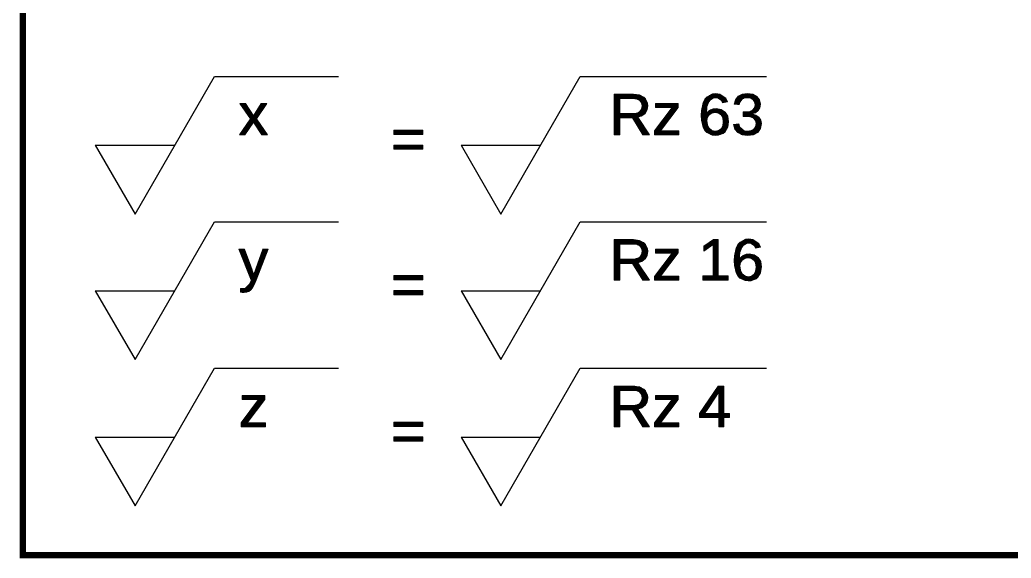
# Model space of a CAD drawing. Header units: millimetres. Extents: x 20 to 410, y 10 to 287.
# Drawn here: x 19.8 to 101.1, y 9.8 to 53.9 of the extents above; entities that cross this region are included whole.
import ezdxf

# ---------------------------------------------------------------- set-up
doc = ezdxf.new("R2010")
doc.units = ezdxf.units.MM
for name, color, linetype, lineweight in [('DUENN', 7, 'Continuous', 25), ('KANTEN', 7, 'Continuous', 50), ('TEXT', 7, 'Continuous', 13)]:
    doc.layers.add(name, color=color, linetype=linetype, lineweight=lineweight)

msp = doc.modelspace()

# ---------------------------------------------------------------- linework, layer by layer
at = {"layer": 'DUENN', "lineweight": 25}
for points in [[(25.938, 43.65), (29.2, 38), (35.724, 49.3)], [(35.724, 49.3), (45.9, 49.3)], [(55.938, 43.65), (59.2, 38), (65.724, 49.3)], [(65.724, 49.3), (81, 49.3)], [(25.938, 43.65), (32.462, 43.65)], [(55.938, 43.65), (62.462, 43.65)], [(25.938, 31.71), (29.2, 26.06), (35.724, 37.36)], [(35.724, 37.36), (45.9, 37.36)], [(55.938, 31.71), (59.2, 26.06), (65.724, 37.36)], [(65.724, 37.36), (81, 37.36)], [(25.938, 31.71), (32.462, 31.71)], [(55.938, 31.71), (62.462, 31.71)], [(25.938, 19.69), (29.2, 14.04), (35.724, 25.34)], [(35.724, 25.34), (45.9, 25.34)], [(55.938, 19.69), (59.2, 14.04), (65.724, 25.34)], [(65.724, 25.34), (81, 25.34)], [(25.938, 19.69), (32.462, 19.69)], [(55.938, 19.69), (62.462, 19.69)]]:
    msp.add_lwpolyline(points, dxfattribs=at)
at = {"layer": 'KANTEN', "lineweight": 50, "const_width": 0.5}
msp.add_lwpolyline([(20, 10), (410, 10), (410, 287), (20, 287)], close=True, dxfattribs=at)
at = {"layer": 'TEXT', "lineweight": 13}
for p, q in [((68.499, 47.842), (70.09, 47.842)), ((68.499, 47.782), (70.564, 47.782)), ((68.499, 47.722), (70.688, 47.722)), ((68.499, 47.662), (70.806, 47.662)), ((68.499, 47.602), (70.923, 47.602)), ((68.499, 47.542), (70.992, 47.542)), ((68.499, 47.482), (71.051, 47.482)), ((68.499, 47.422), (68.952, 47.422)), ((68.499, 47.362), (68.952, 47.362)), ((68.499, 47.302), (68.952, 47.302)), ((68.499, 47.242), (68.952, 47.242)), ((68.499, 47.182), (68.952, 47.182)), ((70.4, 47.422), (71.093, 47.422)), ((70.526, 47.362), (71.119, 47.362)), ((70.619, 47.302), (71.145, 47.302)), ((70.666, 47.242), (71.171, 47.242)), ((70.714, 47.182), (71.197, 47.182)), ((75.819, 47.182), (76.255, 47.182)), ((75.851, 47.242), (76.29, 47.242)), ((75.882, 47.302), (76.334, 47.302)), ((75.914, 47.362), (76.384, 47.362)), ((75.946, 47.422), (76.484, 47.422)), ((75.994, 47.482), (76.584, 47.482)), ((76.045, 47.542), (76.782, 47.542)), ((76.096, 47.602), (77.528, 47.602)), ((76.178, 47.662), (77.444, 47.662)), ((76.292, 47.722), (77.36, 47.722)), ((76.406, 47.782), (77.276, 47.782)), ((76.52, 47.842), (77.192, 47.842)), ((76.875, 47.542), (77.612, 47.542)), ((77.078, 47.482), (77.668, 47.482)), ((77.159, 47.422), (77.695, 47.422)), ((77.24, 47.362), (77.722, 47.362)), ((77.307, 47.302), (77.749, 47.302)), ((77.334, 47.242), (77.776, 47.242)), ((77.361, 47.182), (77.617, 47.182)), ((78.384, 47.182), (78.82, 47.182)), ((78.402, 47.242), (78.846, 47.242)), ((78.42, 47.302), (78.894, 47.302)), ((78.438, 47.362), (78.941, 47.362)), ((78.474, 47.422), (79.014, 47.422)), ((78.524, 47.482), (79.126, 47.482)), ((78.575, 47.542), (79.422, 47.542)), ((78.625, 47.602), (80.257, 47.602)), ((78.676, 47.662), (80.21, 47.662)), ((78.79, 47.722), (80.096, 47.722)), ((78.906, 47.782), (79.981, 47.782)), ((79.051, 47.842), (79.831, 47.842)), ((79.431, 47.542), (80.302, 47.542)), ((79.736, 47.482), (80.346, 47.482)), ((79.836, 47.422), (80.391, 47.422)), ((79.911, 47.362), (80.426, 47.362)), ((79.95, 47.302), (80.437, 47.302)), ((79.989, 47.242), (80.448, 47.242)), ((80.017, 47.182), (80.46, 47.182)), ((37.81, 47.05), (38.281, 47.05)), ((37.852, 46.99), (38.32, 46.99)), ((37.894, 46.93), (38.358, 46.93)), ((37.935, 46.87), (38.397, 46.87)), ((37.977, 46.81), (38.435, 46.81)), ((38.019, 46.75), (38.474, 46.75)), ((38.061, 46.69), (38.512, 46.69)), ((38.103, 46.63), (38.551, 46.63)), ((38.145, 46.57), (38.589, 46.57)), ((38.187, 46.51), (38.628, 46.51)), ((38.229, 46.45), (38.666, 46.45)), ((38.271, 46.39), (38.705, 46.39)), ((39.115, 46.39), (39.549, 46.39)), ((39.153, 46.45), (39.591, 46.45)), ((39.191, 46.51), (39.633, 46.51)), ((39.229, 46.57), (39.675, 46.57)), ((39.268, 46.63), (39.717, 46.63)), ((39.306, 46.69), (39.759, 46.69)), ((39.344, 46.75), (39.801, 46.75)), ((39.382, 46.81), (39.843, 46.81)), ((39.42, 46.87), (39.885, 46.87)), ((39.459, 46.93), (39.927, 46.93)), ((39.497, 46.99), (39.969, 46.99)), ((39.535, 47.05), (40.011, 47.05)), ((68.499, 47.122), (68.952, 47.122)), ((68.499, 47.062), (68.952, 47.062)), ((68.499, 47.002), (68.952, 47.002)), ((68.499, 46.942), (68.952, 46.942)), ((68.499, 46.882), (68.952, 46.882)), ((68.499, 46.822), (68.952, 46.822)), ((68.499, 46.762), (68.952, 46.762)), ((68.499, 46.702), (68.952, 46.702)), ((68.499, 46.642), (68.952, 46.642)), ((68.499, 46.582), (68.952, 46.582)), ((68.499, 46.522), (68.952, 46.522)), ((68.499, 46.462), (68.952, 46.462)), ((68.499, 46.402), (68.952, 46.402)), ((70.578, 46.402), (71.116, 46.402)), ((70.636, 46.462), (71.15, 46.462)), ((70.679, 46.522), (71.185, 46.522)), ((70.723, 46.582), (71.204, 46.582)), ((70.75, 47.122), (71.224, 47.122)), ((70.752, 46.642), (71.213, 46.642)), ((70.762, 47.062), (71.236, 47.062)), ((70.763, 46.702), (71.223, 46.702)), ((70.774, 47.002), (71.242, 47.002)), ((70.774, 46.762), (71.232, 46.762)), ((70.785, 46.942), (71.247, 46.942)), ((70.785, 46.822), (71.242, 46.822)), ((70.796, 46.882), (71.251, 46.882)), ((71.889, 47.062), (73.75, 47.062)), ((71.889, 47.002), (73.75, 47.002)), ((71.889, 46.942), (73.75, 46.942)), ((71.889, 46.882), (73.75, 46.882)), ((71.889, 46.822), (73.75, 46.822)), ((71.889, 46.762), (73.75, 46.762)), ((72.991, 46.402), (73.493, 46.402)), ((73.036, 46.462), (73.538, 46.462)), ((73.081, 46.522), (73.584, 46.522)), ((73.126, 46.582), (73.629, 46.582)), ((73.171, 46.642), (73.674, 46.642)), ((73.216, 46.702), (73.719, 46.702)), ((75.653, 46.402), (76.079, 46.402)), ((75.656, 46.462), (76.084, 46.462)), ((75.662, 46.522), (76.09, 46.522)), ((75.676, 46.582), (76.095, 46.582)), ((75.69, 46.642), (76.1, 46.642)), ((75.704, 46.702), (76.105, 46.702)), ((75.718, 46.762), (76.111, 46.762)), ((75.732, 46.822), (76.125, 46.822)), ((75.746, 46.882), (76.146, 46.882)), ((75.76, 46.942), (76.168, 46.942)), ((75.774, 47.002), (76.19, 47.002)), ((75.788, 47.062), (76.211, 47.062)), ((75.802, 47.122), (76.233, 47.122)), ((76.197, 46.402), (77.566, 46.402)), ((76.273, 46.462), (77.478, 46.462)), ((76.354, 46.522), (77.39, 46.522)), ((76.479, 46.582), (77.302, 46.582)), ((76.691, 46.642), (76.991, 46.642)), ((78.349, 47.062), (78.786, 47.062)), ((78.367, 47.122), (78.803, 47.122)), ((78.608, 47.002), (78.77, 47.002)), ((79.44, 46.402), (80.201, 46.402)), ((79.702, 46.462), (80.279, 46.462)), ((79.823, 46.522), (80.333, 46.522)), ((79.893, 46.582), (80.368, 46.582)), ((79.94, 46.642), (80.403, 46.642)), ((79.988, 46.702), (80.438, 46.702)), ((80.012, 46.762), (80.454, 46.762)), ((80.025, 46.822), (80.463, 46.822)), ((80.027, 47.122), (80.471, 47.122)), ((80.037, 47.062), (80.482, 47.062)), ((80.037, 46.882), (80.473, 46.882)), ((80.047, 47.002), (80.491, 47.002)), ((80.049, 46.942), (80.482, 46.942)), ((38.312, 46.33), (38.743, 46.33)), ((38.354, 46.27), (38.782, 46.27)), ((38.396, 46.21), (38.82, 46.21)), ((38.438, 46.15), (38.859, 46.15)), ((38.48, 46.09), (38.897, 46.09)), ((38.481, 45.55), (38.908, 45.55)), ((38.522, 46.03), (39.297, 46.03)), ((38.523, 45.61), (39.303, 45.61)), ((38.564, 45.97), (39.255, 45.97)), ((38.565, 45.67), (39.261, 45.67)), ((38.606, 45.91), (39.213, 45.91)), ((38.606, 45.73), (39.219, 45.73)), ((38.648, 45.85), (39.171, 45.85)), ((38.648, 45.79), (39.177, 45.79)), ((38.914, 45.55), (39.345, 45.55)), ((38.924, 46.09), (39.339, 46.09)), ((38.962, 46.15), (39.381, 46.15)), ((39, 46.21), (39.423, 46.21)), ((39.039, 46.27), (39.465, 46.27)), ((39.077, 46.33), (39.507, 46.33)), ((68.499, 46.342), (68.952, 46.342)), ((68.499, 46.282), (68.952, 46.282)), ((68.499, 46.222), (70.987, 46.222)), ((68.499, 46.162), (70.912, 46.162)), ((68.499, 46.102), (70.837, 46.102)), ((68.499, 46.042), (70.741, 46.042)), ((68.499, 45.982), (70.56, 45.982)), ((68.499, 45.922), (70.448, 45.922)), ((68.499, 45.862), (68.952, 45.862)), ((68.499, 45.802), (68.952, 45.802)), ((68.499, 45.742), (68.952, 45.742)), ((68.499, 45.682), (68.952, 45.682)), ((68.499, 45.622), (68.952, 45.622)), ((68.499, 45.562), (68.952, 45.562)), ((70.011, 45.862), (70.487, 45.862)), ((70.048, 45.802), (70.527, 45.802)), ((70.086, 45.742), (70.567, 45.742)), ((70.123, 45.682), (70.606, 45.682)), ((70.161, 45.622), (70.646, 45.622)), ((70.199, 45.562), (70.685, 45.562)), ((70.314, 46.282), (71.047, 46.282)), ((70.465, 46.342), (71.082, 46.342)), ((72.361, 45.562), (72.862, 45.562)), ((72.406, 45.622), (72.907, 45.622)), ((72.451, 45.682), (72.952, 45.682)), ((72.496, 45.742), (72.997, 45.742)), ((72.541, 45.802), (73.042, 45.802)), ((72.586, 45.862), (73.087, 45.862)), ((72.631, 45.922), (73.132, 45.922)), ((72.676, 45.982), (73.177, 45.982)), ((72.721, 46.042), (73.223, 46.042)), ((72.766, 46.102), (73.268, 46.102)), ((72.811, 46.162), (73.313, 46.162)), ((72.856, 46.222), (73.358, 46.222)), ((72.901, 46.282), (73.403, 46.282)), ((72.946, 46.342), (73.448, 46.342)), ((75.639, 46.102), (76.253, 46.102)), ((75.641, 46.042), (76.213, 46.042)), ((75.642, 46.162), (76.297, 46.162)), ((75.644, 45.982), (76.173, 45.982)), ((75.645, 46.222), (76.063, 46.222)), ((75.647, 46.282), (76.068, 46.282)), ((75.647, 45.922), (76.148, 45.922)), ((75.65, 46.342), (76.074, 46.342)), ((75.65, 45.862), (76.137, 45.862)), ((75.653, 45.802), (76.127, 45.802)), ((75.656, 45.742), (76.117, 45.742)), ((75.666, 45.682), (76.107, 45.682)), ((75.681, 45.622), (76.114, 45.622)), ((75.695, 45.562), (76.122, 45.562)), ((76.064, 46.222), (76.394, 46.222)), ((76.108, 46.282), (76.492, 46.282)), ((76.153, 46.342), (77.628, 46.342)), ((77.058, 46.282), (77.664, 46.282)), ((77.144, 46.222), (77.7, 46.222)), ((77.231, 46.162), (77.736, 46.162)), ((77.288, 46.102), (77.772, 46.102)), ((77.321, 46.042), (77.808, 46.042)), ((77.355, 45.982), (77.821, 45.982)), ((77.389, 45.922), (77.831, 45.922)), ((77.407, 45.862), (77.84, 45.862)), ((77.416, 45.802), (77.849, 45.802)), ((77.424, 45.742), (77.859, 45.742)), ((77.432, 45.682), (77.868, 45.682)), ((77.441, 45.622), (77.877, 45.622)), ((77.445, 45.562), (77.877, 45.562)), ((79.082, 46.342), (80.122, 46.342)), ((79.082, 46.282), (79.984, 46.282)), ((79.082, 46.222), (79.81, 46.222)), ((79.082, 46.162), (79.971, 46.162)), ((79.082, 46.102), (80.157, 46.102)), ((79.082, 46.042), (80.247, 46.042)), ((79.641, 45.982), (80.336, 45.982)), ((79.8, 45.922), (80.398, 45.922)), ((79.932, 45.862), (80.437, 45.862)), ((79.984, 45.802), (80.476, 45.802)), ((80.035, 45.742), (80.516, 45.742)), ((80.087, 45.682), (80.539, 45.682)), ((80.101, 45.622), (80.549, 45.622)), ((80.114, 45.562), (80.56, 45.562)), ((37.942, 44.77), (38.393, 44.77)), ((37.983, 44.83), (38.433, 44.83)), ((38.025, 44.89), (38.472, 44.89)), ((38.066, 44.95), (38.512, 44.95)), ((38.108, 45.01), (38.552, 45.01)), ((38.149, 45.07), (38.591, 45.07)), ((38.191, 45.13), (38.631, 45.13)), ((38.232, 45.19), (38.67, 45.19)), ((38.274, 45.25), (38.71, 45.25)), ((38.315, 45.31), (38.75, 45.31)), ((38.357, 45.37), (38.789, 45.37)), ((38.398, 45.43), (38.829, 45.43)), ((38.44, 45.49), (38.868, 45.49)), ((38.953, 45.49), (39.387, 45.49)), ((38.992, 45.43), (39.429, 45.43)), ((39.031, 45.37), (39.471, 45.37)), ((39.071, 45.31), (39.512, 45.31)), ((39.11, 45.25), (39.554, 45.25)), ((39.149, 45.19), (39.596, 45.19)), ((39.189, 45.13), (39.638, 45.13)), ((39.228, 45.07), (39.68, 45.07)), ((39.267, 45.01), (39.722, 45.01)), ((39.306, 44.95), (39.764, 44.95)), ((39.346, 44.89), (39.806, 44.89)), ((39.385, 44.83), (39.848, 44.83)), ((39.424, 44.77), (39.89, 44.77)), ((50.438, 44.847), (52.799, 44.847)), ((50.438, 44.787), (52.799, 44.787)), ((50.438, 44.727), (52.799, 44.727)), ((68.499, 45.502), (68.952, 45.502)), ((68.499, 45.442), (68.952, 45.442)), ((68.499, 45.382), (68.952, 45.382)), ((68.499, 45.322), (68.952, 45.322)), ((68.499, 45.262), (68.952, 45.262)), ((68.499, 45.202), (68.952, 45.202)), ((68.499, 45.142), (68.952, 45.142)), ((68.499, 45.082), (68.952, 45.082)), ((68.499, 45.022), (68.952, 45.022)), ((68.499, 44.962), (68.952, 44.962)), ((68.499, 44.902), (68.952, 44.902)), ((68.499, 44.842), (68.952, 44.842)), ((68.499, 44.782), (68.952, 44.782)), ((70.236, 45.502), (70.725, 45.502)), ((70.274, 45.442), (70.764, 45.442)), ((70.311, 45.382), (70.804, 45.382)), ((70.349, 45.322), (70.843, 45.322)), ((70.386, 45.262), (70.883, 45.262)), ((70.424, 45.202), (70.922, 45.202)), ((70.461, 45.142), (70.962, 45.142)), ((70.499, 45.082), (71.001, 45.082)), ((70.536, 45.022), (71.041, 45.022)), ((70.574, 44.962), (71.081, 44.962)), ((70.612, 44.902), (71.12, 44.902)), ((70.649, 44.842), (71.16, 44.842)), ((70.687, 44.782), (71.199, 44.782)), ((71.807, 44.782), (73.799, 44.782)), ((71.82, 44.842), (72.32, 44.842)), ((71.865, 44.902), (72.365, 44.902)), ((71.91, 44.962), (72.411, 44.962)), ((71.955, 45.022), (72.456, 45.022)), ((72, 45.082), (72.501, 45.082)), ((72.045, 45.142), (72.546, 45.142)), ((72.09, 45.202), (72.591, 45.202)), ((72.135, 45.262), (72.636, 45.262)), ((72.18, 45.322), (72.681, 45.322)), ((72.226, 45.382), (72.726, 45.382)), ((72.271, 45.442), (72.771, 45.442)), ((72.316, 45.502), (72.817, 45.502)), ((75.71, 45.502), (76.13, 45.502)), ((75.725, 45.442), (76.138, 45.442)), ((75.739, 45.382), (76.146, 45.382)), ((75.754, 45.322), (76.156, 45.322)), ((75.769, 45.262), (76.186, 45.262)), ((75.783, 45.202), (76.217, 45.202)), ((75.798, 45.142), (76.247, 45.142)), ((75.82, 45.082), (76.278, 45.082)), ((75.854, 45.022), (76.323, 45.022)), ((75.887, 44.962), (76.393, 44.962)), ((75.921, 44.902), (76.464, 44.902)), ((75.965, 44.842), (76.588, 44.842)), ((76.019, 44.782), (77.609, 44.782)), ((77.027, 44.842), (77.644, 44.842)), ((77.134, 44.902), (77.68, 44.902)), ((77.215, 44.962), (77.715, 44.962)), ((77.281, 45.022), (77.751, 45.022)), ((77.313, 45.082), (77.787, 45.082)), ((77.345, 45.142), (77.813, 45.142)), ((77.377, 45.202), (77.822, 45.202)), ((77.405, 45.262), (77.831, 45.262)), ((77.413, 45.322), (77.84, 45.322)), ((77.421, 45.382), (77.849, 45.382)), ((77.429, 45.442), (77.858, 45.442)), ((77.437, 45.502), (77.867, 45.502)), ((78.291, 45.322), (78.745, 45.322)), ((78.309, 45.262), (78.763, 45.262)), ((78.327, 45.202), (78.781, 45.202)), ((78.345, 45.142), (78.799, 45.142)), ((78.363, 45.082), (78.87, 45.082)), ((78.382, 45.022), (78.944, 45.022)), ((78.401, 44.962), (79.017, 44.962)), ((78.452, 44.902), (79.091, 44.902)), ((78.503, 44.842), (79.171, 44.842)), ((78.533, 45.382), (78.727, 45.382)), ((78.554, 44.782), (80.345, 44.782)), ((79.712, 44.842), (80.388, 44.842)), ((79.841, 44.902), (80.431, 44.902)), ((79.952, 44.962), (80.475, 44.962)), ((79.997, 45.022), (80.513, 45.022)), ((80.039, 45.082), (80.524, 45.082)), ((80.081, 45.142), (80.534, 45.142)), ((80.102, 45.202), (80.545, 45.202)), ((80.112, 45.262), (80.556, 45.262)), ((80.122, 45.322), (80.567, 45.322)), ((80.127, 45.502), (80.571, 45.502)), ((80.132, 45.382), (80.577, 45.382)), ((80.14, 45.442), (80.581, 45.442)), ((37.775, 44.53), (38.235, 44.53)), ((37.817, 44.59), (38.274, 44.59)), ((37.859, 44.65), (38.314, 44.65)), ((37.9, 44.71), (38.354, 44.71)), ((39.464, 44.71), (39.931, 44.71)), ((39.503, 44.65), (39.973, 44.65)), ((39.542, 44.59), (40.015, 44.59)), ((39.582, 44.53), (40.057, 44.53)), ((50.438, 44.667), (52.799, 44.667)), ((50.438, 44.607), (52.799, 44.607)), ((50.438, 44.547), (52.799, 44.547)), ((68.499, 44.722), (68.952, 44.722)), ((68.499, 44.662), (68.952, 44.662)), ((68.499, 44.602), (68.952, 44.602)), ((68.499, 44.542), (68.952, 44.542)), ((70.724, 44.722), (71.239, 44.722)), ((70.762, 44.662), (71.278, 44.662)), ((70.799, 44.602), (71.318, 44.602)), ((70.837, 44.542), (71.357, 44.542)), ((71.807, 44.722), (73.799, 44.722)), ((71.807, 44.662), (73.799, 44.662)), ((71.807, 44.602), (73.799, 44.602)), ((71.807, 44.542), (73.799, 44.542)), ((76.073, 44.722), (77.552, 44.722)), ((76.158, 44.662), (77.482, 44.662)), ((76.281, 44.602), (77.38, 44.602)), ((76.405, 44.542), (77.224, 44.542)), ((76.528, 44.482), (77.069, 44.482)), ((78.605, 44.722), (80.302, 44.722)), ((78.679, 44.662), (80.208, 44.662)), ((78.803, 44.602), (80.095, 44.602)), ((78.926, 44.542), (79.983, 44.542)), ((79.211, 44.482), (79.678, 44.482)), ((50.438, 43.647), (52.799, 43.647)), ((50.438, 43.587), (52.799, 43.587)), ((50.438, 43.527), (52.799, 43.527)), ((50.438, 43.467), (52.799, 43.467)), ((50.438, 43.407), (52.799, 43.407)), ((50.438, 43.347), (52.799, 43.347)), ((68.499, 35.902), (70.09, 35.902)), ((68.499, 35.842), (70.564, 35.842)), ((68.499, 35.782), (70.688, 35.782)), ((76.472, 35.782), (77.044, 35.782)), ((76.559, 35.842), (77.044, 35.842)), ((76.646, 35.902), (77.044, 35.902)), ((78.995, 35.782), (80.063, 35.782)), ((79.109, 35.842), (79.979, 35.842)), ((79.223, 35.902), (79.895, 35.902)), ((37.715, 35.121), (38.17, 35.121)), ((37.739, 35.061), (38.193, 35.061)), ((37.763, 35.001), (38.216, 35.001)), ((39.627, 35.001), (40.073, 35.001)), ((39.647, 35.061), (40.096, 35.061)), ((39.668, 35.121), (40.119, 35.121)), ((68.499, 35.722), (70.806, 35.722)), ((68.499, 35.662), (70.923, 35.662)), ((68.499, 35.602), (70.992, 35.602)), ((68.499, 35.542), (71.051, 35.542)), ((68.499, 35.482), (68.952, 35.482)), ((68.499, 35.422), (68.952, 35.422)), ((68.499, 35.362), (68.952, 35.362)), ((68.499, 35.302), (68.952, 35.302)), ((68.499, 35.242), (68.952, 35.242)), ((68.499, 35.182), (68.952, 35.182)), ((68.499, 35.122), (68.952, 35.122)), ((68.499, 35.062), (68.952, 35.062)), ((68.499, 35.002), (68.952, 35.002)), ((70.4, 35.482), (71.093, 35.482)), ((70.526, 35.422), (71.119, 35.422)), ((70.619, 35.362), (71.145, 35.362)), ((70.666, 35.302), (71.171, 35.302)), ((70.714, 35.242), (71.197, 35.242)), ((70.75, 35.182), (71.224, 35.182)), ((70.762, 35.122), (71.236, 35.122)), ((70.774, 35.062), (71.242, 35.062)), ((70.785, 35.002), (71.247, 35.002)), ((71.889, 35.122), (73.75, 35.122)), ((71.889, 35.062), (73.75, 35.062)), ((71.889, 35.002), (73.75, 35.002)), ((75.86, 35.302), (76.342, 35.302)), ((75.86, 35.242), (76.258, 35.242)), ((75.86, 35.182), (76.174, 35.182)), ((75.86, 35.122), (76.09, 35.122)), ((75.86, 35.062), (76.006, 35.062)), ((75.86, 35.002), (75.923, 35.002)), ((75.861, 35.362), (76.426, 35.362)), ((75.948, 35.422), (76.51, 35.422)), ((76.035, 35.482), (76.594, 35.482)), ((76.123, 35.542), (77.044, 35.542)), ((76.21, 35.602), (77.044, 35.602)), ((76.297, 35.662), (77.044, 35.662)), ((76.385, 35.722), (77.044, 35.722)), ((76.614, 35.482), (77.044, 35.482)), ((76.614, 35.422), (77.044, 35.422)), ((76.614, 35.362), (77.044, 35.362)), ((76.614, 35.302), (77.044, 35.302)), ((76.614, 35.242), (77.044, 35.242)), ((76.614, 35.182), (77.044, 35.182)), ((76.614, 35.122), (77.044, 35.122)), ((76.614, 35.062), (77.044, 35.062)), ((76.614, 35.002), (77.044, 35.002)), ((78.463, 35.002), (78.871, 35.002)), ((78.477, 35.062), (78.893, 35.062)), ((78.491, 35.122), (78.915, 35.122)), ((78.505, 35.182), (78.936, 35.182)), ((78.522, 35.242), (78.958, 35.242)), ((78.554, 35.302), (78.993, 35.302)), ((78.586, 35.362), (79.038, 35.362)), ((78.617, 35.422), (79.088, 35.422)), ((78.649, 35.482), (79.187, 35.482)), ((78.697, 35.542), (79.287, 35.542)), ((78.748, 35.602), (79.486, 35.602)), ((78.799, 35.662), (80.231, 35.662)), ((78.881, 35.722), (80.147, 35.722)), ((79.578, 35.602), (80.315, 35.602)), ((79.782, 35.542), (80.372, 35.542)), ((79.862, 35.482), (80.398, 35.482)), ((79.943, 35.422), (80.425, 35.422)), ((80.01, 35.362), (80.452, 35.362)), ((80.037, 35.302), (80.479, 35.302)), ((80.065, 35.242), (80.321, 35.242)), ((37.787, 34.941), (38.239, 34.941)), ((37.81, 34.881), (38.262, 34.881)), ((37.834, 34.821), (38.285, 34.821)), ((37.858, 34.761), (38.308, 34.761)), ((37.882, 34.701), (38.331, 34.701)), ((37.906, 34.641), (38.353, 34.641)), ((37.93, 34.581), (38.376, 34.581)), ((37.954, 34.521), (38.399, 34.521)), ((37.978, 34.461), (38.422, 34.461)), ((38.002, 34.401), (38.445, 34.401)), ((38.025, 34.341), (38.468, 34.341)), ((38.049, 34.281), (38.491, 34.281)), ((38.073, 34.221), (38.513, 34.221)), ((38.097, 34.161), (38.536, 34.161)), ((39.338, 34.161), (39.75, 34.161)), ((39.358, 34.221), (39.773, 34.221)), ((39.379, 34.281), (39.796, 34.281)), ((39.4, 34.341), (39.819, 34.341)), ((39.42, 34.401), (39.842, 34.401)), ((39.441, 34.461), (39.865, 34.461)), ((39.461, 34.521), (39.888, 34.521)), ((39.482, 34.581), (39.911, 34.581)), ((39.503, 34.641), (39.934, 34.641)), ((39.523, 34.701), (39.957, 34.701)), ((39.544, 34.761), (39.98, 34.761)), ((39.565, 34.821), (40.004, 34.821)), ((39.585, 34.881), (40.027, 34.881)), ((39.606, 34.941), (40.05, 34.941)), ((68.499, 34.942), (68.952, 34.942)), ((68.499, 34.882), (68.952, 34.882)), ((68.499, 34.822), (68.952, 34.822)), ((68.499, 34.762), (68.952, 34.762)), ((68.499, 34.702), (68.952, 34.702)), ((68.499, 34.642), (68.952, 34.642)), ((68.499, 34.582), (68.952, 34.582)), ((68.499, 34.522), (68.952, 34.522)), ((68.499, 34.462), (68.952, 34.462)), ((68.499, 34.402), (68.952, 34.402)), ((68.499, 34.342), (68.952, 34.342)), ((68.499, 34.282), (70.987, 34.282)), ((68.499, 34.222), (70.912, 34.222)), ((68.499, 34.162), (70.837, 34.162)), ((70.314, 34.342), (71.047, 34.342)), ((70.465, 34.402), (71.082, 34.402)), ((70.578, 34.462), (71.116, 34.462)), ((70.636, 34.522), (71.15, 34.522)), ((70.679, 34.582), (71.185, 34.582)), ((70.723, 34.642), (71.204, 34.642)), ((70.752, 34.702), (71.213, 34.702)), ((70.763, 34.762), (71.223, 34.762)), ((70.774, 34.822), (71.232, 34.822)), ((70.785, 34.882), (71.242, 34.882)), ((70.796, 34.942), (71.251, 34.942)), ((71.889, 34.942), (73.75, 34.942)), ((71.889, 34.882), (73.75, 34.882)), ((71.889, 34.822), (73.75, 34.822)), ((72.766, 34.162), (73.268, 34.162)), ((72.811, 34.222), (73.313, 34.222)), ((72.856, 34.282), (73.358, 34.282)), ((72.901, 34.342), (73.403, 34.342)), ((72.946, 34.402), (73.448, 34.402)), ((72.991, 34.462), (73.493, 34.462)), ((73.036, 34.522), (73.538, 34.522)), ((73.081, 34.582), (73.584, 34.582)), ((73.126, 34.642), (73.629, 34.642)), ((73.171, 34.702), (73.674, 34.702)), ((73.216, 34.762), (73.719, 34.762)), ((76.614, 34.942), (77.044, 34.942)), ((76.614, 34.882), (77.044, 34.882)), ((76.614, 34.822), (77.044, 34.822)), ((76.614, 34.762), (77.044, 34.762)), ((76.614, 34.702), (77.044, 34.702)), ((76.614, 34.642), (77.044, 34.642)), ((76.614, 34.582), (77.044, 34.582)), ((76.614, 34.522), (77.044, 34.522)), ((76.614, 34.462), (77.044, 34.462)), ((76.614, 34.402), (77.044, 34.402)), ((76.614, 34.342), (77.044, 34.342)), ((76.614, 34.282), (77.044, 34.282)), ((76.614, 34.222), (77.044, 34.222)), ((76.614, 34.162), (77.044, 34.162)), ((78.342, 34.162), (78.956, 34.162)), ((78.345, 34.222), (79, 34.222)), ((78.348, 34.282), (78.766, 34.282)), ((78.351, 34.342), (78.772, 34.342)), ((78.353, 34.402), (78.777, 34.402)), ((78.356, 34.462), (78.782, 34.462)), ((78.359, 34.522), (78.788, 34.522)), ((78.365, 34.582), (78.793, 34.582)), ((78.379, 34.642), (78.798, 34.642)), ((78.393, 34.702), (78.803, 34.702)), ((78.407, 34.762), (78.809, 34.762)), ((78.421, 34.822), (78.814, 34.822)), ((78.435, 34.882), (78.828, 34.882)), ((78.449, 34.942), (78.85, 34.942)), ((78.767, 34.282), (79.097, 34.282)), ((78.811, 34.342), (79.195, 34.342)), ((78.856, 34.402), (80.331, 34.402)), ((78.9, 34.462), (80.269, 34.462)), ((78.976, 34.522), (80.181, 34.522)), ((79.058, 34.582), (80.093, 34.582)), ((79.182, 34.642), (80.005, 34.642)), ((79.394, 34.702), (79.694, 34.702)), ((79.761, 34.342), (80.367, 34.342)), ((79.848, 34.282), (80.403, 34.282)), ((79.934, 34.222), (80.439, 34.222)), ((79.991, 34.162), (80.475, 34.162)), ((38.121, 34.101), (38.559, 34.101)), ((38.145, 34.041), (38.582, 34.041)), ((38.169, 33.981), (38.605, 33.981)), ((38.193, 33.921), (38.628, 33.921)), ((38.217, 33.861), (38.651, 33.861)), ((38.24, 33.801), (38.674, 33.801)), ((38.264, 33.741), (38.696, 33.741)), ((38.288, 33.681), (38.719, 33.681)), ((38.312, 33.621), (38.74, 33.621)), ((38.336, 33.561), (38.761, 33.561)), ((38.36, 33.501), (38.782, 33.501)), ((38.384, 33.441), (38.802, 33.441)), ((38.408, 33.381), (38.823, 33.381)), ((39.068, 33.381), (39.45, 33.381)), ((39.089, 33.441), (39.473, 33.441)), ((39.11, 33.501), (39.496, 33.501)), ((39.131, 33.561), (39.519, 33.561)), ((39.152, 33.621), (39.542, 33.621)), ((39.172, 33.681), (39.565, 33.681)), ((39.193, 33.741), (39.588, 33.741)), ((39.214, 33.801), (39.611, 33.801)), ((39.234, 33.861), (39.634, 33.861)), ((39.255, 33.921), (39.657, 33.921)), ((39.276, 33.981), (39.681, 33.981)), ((39.296, 34.041), (39.704, 34.041)), ((39.317, 34.101), (39.727, 34.101)), ((68.499, 34.102), (70.741, 34.102)), ((68.499, 34.042), (70.56, 34.042)), ((68.499, 33.982), (70.448, 33.982)), ((68.499, 33.922), (68.952, 33.922)), ((68.499, 33.862), (68.952, 33.862)), ((68.499, 33.802), (68.952, 33.802)), ((68.499, 33.742), (68.952, 33.742)), ((68.499, 33.682), (68.952, 33.682)), ((68.499, 33.622), (68.952, 33.622)), ((68.499, 33.562), (68.952, 33.562)), ((68.499, 33.502), (68.952, 33.502)), ((68.499, 33.442), (68.952, 33.442)), ((68.499, 33.382), (68.952, 33.382)), ((70.011, 33.922), (70.487, 33.922)), ((70.048, 33.862), (70.527, 33.862)), ((70.086, 33.802), (70.567, 33.802)), ((70.123, 33.742), (70.606, 33.742)), ((70.161, 33.682), (70.646, 33.682)), ((70.199, 33.622), (70.685, 33.622)), ((70.236, 33.562), (70.725, 33.562)), ((70.274, 33.502), (70.764, 33.502)), ((70.311, 33.442), (70.804, 33.442)), ((70.349, 33.382), (70.843, 33.382)), ((72.18, 33.382), (72.681, 33.382)), ((72.226, 33.442), (72.726, 33.442)), ((72.271, 33.502), (72.771, 33.502)), ((72.316, 33.562), (72.817, 33.562)), ((72.361, 33.622), (72.862, 33.622)), ((72.406, 33.682), (72.907, 33.682)), ((72.451, 33.742), (72.952, 33.742)), ((72.496, 33.802), (72.997, 33.802)), ((72.541, 33.862), (73.042, 33.862)), ((72.586, 33.922), (73.087, 33.922)), ((72.631, 33.982), (73.132, 33.982)), ((72.676, 34.042), (73.177, 34.042)), ((72.721, 34.102), (73.223, 34.102)), ((76.614, 34.102), (77.044, 34.102)), ((76.614, 34.042), (77.044, 34.042)), ((76.614, 33.982), (77.044, 33.982)), ((76.614, 33.922), (77.044, 33.922)), ((76.614, 33.862), (77.044, 33.862)), ((76.614, 33.802), (77.044, 33.802)), ((76.614, 33.742), (77.044, 33.742)), ((76.614, 33.682), (77.044, 33.682)), ((76.614, 33.622), (77.044, 33.622)), ((76.614, 33.562), (77.044, 33.562)), ((76.614, 33.502), (77.044, 33.502)), ((76.614, 33.442), (77.044, 33.442)), ((76.614, 33.382), (77.044, 33.382)), ((78.344, 34.102), (78.916, 34.102)), ((78.347, 34.042), (78.877, 34.042)), ((78.35, 33.982), (78.851, 33.982)), ((78.353, 33.922), (78.841, 33.922)), ((78.356, 33.862), (78.831, 33.862)), ((78.359, 33.802), (78.821, 33.802)), ((78.369, 33.742), (78.81, 33.742)), ((78.384, 33.682), (78.817, 33.682)), ((78.399, 33.622), (78.825, 33.622)), ((78.413, 33.562), (78.833, 33.562)), ((78.428, 33.502), (78.842, 33.502)), ((78.443, 33.442), (78.85, 33.442)), ((78.457, 33.382), (78.859, 33.382)), ((80.025, 34.102), (80.511, 34.102)), ((80.058, 34.042), (80.525, 34.042)), ((80.092, 33.982), (80.534, 33.982)), ((80.111, 33.922), (80.543, 33.922)), ((80.116, 33.382), (80.543, 33.382)), ((80.119, 33.862), (80.553, 33.862)), ((80.124, 33.442), (80.553, 33.442)), ((80.127, 33.802), (80.562, 33.802)), ((80.132, 33.502), (80.562, 33.502)), ((80.136, 33.742), (80.571, 33.742)), ((80.14, 33.562), (80.571, 33.562)), ((80.144, 33.682), (80.58, 33.682)), ((80.148, 33.622), (80.58, 33.622)), ((38.432, 33.321), (38.843, 33.321)), ((38.456, 33.261), (38.864, 33.261)), ((38.479, 33.201), (38.884, 33.201)), ((38.503, 33.141), (38.904, 33.141)), ((38.527, 33.081), (38.924, 33.081)), ((38.551, 33.021), (39.311, 33.021)), ((38.575, 32.961), (39.288, 32.961)), ((38.599, 32.901), (39.265, 32.901)), ((38.623, 32.841), (39.242, 32.841)), ((38.647, 32.781), (39.219, 32.781)), ((38.671, 32.721), (39.196, 32.721)), ((38.694, 32.661), (39.173, 32.661)), ((38.718, 32.601), (39.15, 32.601)), ((38.718, 32.541), (39.126, 32.541)), ((38.961, 33.081), (39.334, 33.081)), ((38.982, 33.141), (39.358, 33.141)), ((39.004, 33.201), (39.381, 33.201)), ((39.025, 33.261), (39.404, 33.261)), ((39.046, 33.321), (39.427, 33.321)), ((50.438, 32.907), (52.799, 32.907)), ((50.438, 32.847), (52.799, 32.847)), ((50.438, 32.787), (52.799, 32.787)), ((50.438, 32.727), (52.799, 32.727)), ((50.438, 32.667), (52.799, 32.667)), ((50.438, 32.607), (52.799, 32.607)), ((68.499, 33.322), (68.952, 33.322)), ((68.499, 33.262), (68.952, 33.262)), ((68.499, 33.202), (68.952, 33.202)), ((68.499, 33.142), (68.952, 33.142)), ((68.499, 33.082), (68.952, 33.082)), ((68.499, 33.022), (68.952, 33.022)), ((68.499, 32.962), (68.952, 32.962)), ((68.499, 32.902), (68.952, 32.902)), ((68.499, 32.842), (68.952, 32.842)), ((68.499, 32.782), (68.952, 32.782)), ((68.499, 32.722), (68.952, 32.722)), ((68.499, 32.662), (68.952, 32.662)), ((68.499, 32.602), (68.952, 32.602)), ((70.386, 33.322), (70.883, 33.322)), ((70.424, 33.262), (70.922, 33.262)), ((70.461, 33.202), (70.962, 33.202)), ((70.499, 33.142), (71.001, 33.142)), ((70.536, 33.082), (71.041, 33.082)), ((70.574, 33.022), (71.081, 33.022)), ((70.612, 32.962), (71.12, 32.962)), ((70.649, 32.902), (71.16, 32.902)), ((70.687, 32.842), (71.199, 32.842)), ((70.724, 32.782), (71.239, 32.782)), ((70.762, 32.722), (71.278, 32.722)), ((70.799, 32.662), (71.318, 32.662)), ((70.837, 32.602), (71.357, 32.602)), ((71.807, 32.842), (73.799, 32.842)), ((71.807, 32.782), (73.799, 32.782)), ((71.807, 32.722), (73.799, 32.722)), ((71.807, 32.662), (73.799, 32.662)), ((71.807, 32.602), (73.799, 32.602)), ((71.82, 32.902), (72.32, 32.902)), ((71.865, 32.962), (72.365, 32.962)), ((71.91, 33.022), (72.411, 33.022)), ((71.955, 33.082), (72.456, 33.082)), ((72, 33.142), (72.501, 33.142)), ((72.045, 33.202), (72.546, 33.202)), ((72.09, 33.262), (72.591, 33.262)), ((72.135, 33.322), (72.636, 33.322)), ((75.762, 32.902), (77.858, 32.902)), ((75.762, 32.842), (77.858, 32.842)), ((75.762, 32.782), (77.858, 32.782)), ((75.762, 32.722), (77.858, 32.722)), ((75.762, 32.662), (77.858, 32.662)), ((75.762, 32.602), (77.858, 32.602)), ((76.614, 33.322), (77.044, 33.322)), ((76.614, 33.262), (77.044, 33.262)), ((76.614, 33.202), (77.044, 33.202)), ((76.614, 33.142), (77.044, 33.142)), ((76.614, 33.082), (77.044, 33.082)), ((76.614, 33.022), (77.044, 33.022)), ((76.614, 32.962), (77.044, 32.962)), ((78.472, 33.322), (78.89, 33.322)), ((78.487, 33.262), (78.92, 33.262)), ((78.501, 33.202), (78.95, 33.202)), ((78.524, 33.142), (78.981, 33.142)), ((78.557, 33.082), (79.026, 33.082)), ((78.591, 33.022), (79.097, 33.022)), ((78.624, 32.962), (79.167, 32.962)), ((78.668, 32.902), (79.292, 32.902)), ((78.722, 32.842), (80.312, 32.842)), ((78.777, 32.782), (80.255, 32.782)), ((78.861, 32.722), (80.185, 32.722)), ((78.985, 32.662), (80.083, 32.662)), ((79.108, 32.602), (79.927, 32.602)), ((79.231, 32.542), (79.772, 32.542)), ((79.731, 32.902), (80.347, 32.902)), ((79.838, 32.962), (80.383, 32.962)), ((79.918, 33.022), (80.419, 33.022)), ((79.984, 33.082), (80.454, 33.082)), ((80.016, 33.142), (80.49, 33.142)), ((80.048, 33.202), (80.516, 33.202)), ((80.08, 33.262), (80.525, 33.262)), ((80.108, 33.322), (80.534, 33.322)), ((37.859, 31.881), (38.781, 31.881)), ((37.859, 31.821), (38.731, 31.821)), ((37.859, 31.761), (38.676, 31.761)), ((38.271, 31.941), (38.831, 31.941)), ((38.335, 32.001), (38.867, 32.001)), ((38.4, 32.061), (38.901, 32.061)), ((38.464, 32.121), (38.935, 32.121)), ((38.529, 32.181), (38.969, 32.181)), ((38.577, 32.241), (38.997, 32.241)), ((38.607, 32.301), (39.023, 32.301)), ((38.636, 32.361), (39.049, 32.361)), ((38.666, 32.421), (39.074, 32.421)), ((38.694, 32.481), (39.1, 32.481)), ((37.859, 31.701), (38.598, 31.701)), ((37.859, 31.641), (38.511, 31.641)), ((37.859, 31.581), (38.366, 31.581)), ((50.438, 31.707), (52.799, 31.707)), ((50.438, 31.647), (52.799, 31.647)), ((50.438, 31.587), (52.799, 31.587)), ((50.438, 31.527), (52.799, 31.527)), ((50.438, 31.467), (52.799, 31.467)), ((50.438, 31.407), (52.799, 31.407)), ((68.499, 23.87), (70.186, 23.87)), ((68.499, 23.81), (70.595, 23.81)), ((68.499, 23.75), (70.712, 23.75)), ((68.499, 23.69), (70.83, 23.69)), ((68.499, 23.63), (70.946, 23.63)), ((76.862, 23.63), (77.483, 23.63)), ((76.903, 23.69), (77.483, 23.69)), ((76.943, 23.75), (77.483, 23.75)), ((76.984, 23.81), (77.483, 23.81)), ((77.025, 23.87), (77.483, 23.87)), ((37.978, 23.09), (39.839, 23.09)), ((37.978, 23.03), (39.839, 23.03)), ((37.978, 22.97), (39.839, 22.97)), ((37.978, 22.91), (39.839, 22.91)), ((37.978, 22.85), (39.839, 22.85)), ((37.978, 22.79), (39.839, 22.79)), ((68.499, 23.57), (71.004, 23.57)), ((68.499, 23.51), (68.952, 23.51)), ((68.499, 23.45), (68.952, 23.45)), ((68.499, 23.39), (68.952, 23.39)), ((68.499, 23.33), (68.952, 23.33)), ((68.499, 23.27), (68.952, 23.27)), ((68.499, 23.21), (68.952, 23.21)), ((68.499, 23.15), (68.952, 23.15)), ((68.499, 23.09), (68.952, 23.09)), ((68.499, 23.03), (68.952, 23.03)), ((68.499, 22.97), (68.952, 22.97)), ((68.499, 22.91), (68.952, 22.91)), ((68.499, 22.85), (68.952, 22.85)), ((68.499, 22.79), (68.952, 22.79)), ((70.124, 23.51), (71.062, 23.51)), ((70.425, 23.45), (71.098, 23.45)), ((70.552, 23.39), (71.124, 23.39)), ((70.628, 23.33), (71.15, 23.33)), ((70.676, 23.27), (71.177, 23.27)), ((70.723, 23.21), (71.203, 23.21)), ((70.753, 23.15), (71.229, 23.15)), ((70.764, 23.09), (71.238, 23.09)), ((70.772, 22.79), (71.23, 22.79)), ((70.776, 23.03), (71.243, 23.03)), ((70.783, 22.85), (71.24, 22.85)), ((70.787, 22.97), (71.248, 22.97)), ((70.794, 22.91), (71.249, 22.91)), ((71.889, 23.09), (73.75, 23.09)), ((71.889, 23.03), (73.75, 23.03)), ((71.889, 22.97), (73.75, 22.97)), ((71.889, 22.91), (73.75, 22.91)), ((71.889, 22.85), (73.75, 22.85)), ((71.889, 22.79), (73.75, 22.79)), ((76.292, 22.79), (76.696, 22.79)), ((76.332, 22.85), (76.737, 22.85)), ((76.373, 22.91), (76.778, 22.91)), ((76.414, 22.97), (76.819, 22.97)), ((76.454, 23.03), (76.859, 23.03)), ((76.495, 23.09), (76.9, 23.09)), ((76.536, 23.15), (76.939, 23.15)), ((76.577, 23.21), (76.975, 23.21)), ((76.617, 23.27), (77.009, 23.27)), ((76.658, 23.33), (77.042, 23.33)), ((76.699, 23.39), (77.073, 23.39)), ((76.74, 23.45), (77.483, 23.45)), ((76.78, 23.51), (77.483, 23.51)), ((76.821, 23.57), (77.483, 23.57)), ((77.079, 23.39), (77.483, 23.39)), ((77.079, 23.33), (77.483, 23.33)), ((77.079, 23.27), (77.483, 23.27)), ((77.079, 23.21), (77.483, 23.21)), ((77.079, 23.15), (77.483, 23.15)), ((77.079, 23.09), (77.483, 23.09)), ((77.079, 23.03), (77.483, 23.03)), ((77.079, 22.97), (77.483, 22.97)), ((77.079, 22.91), (77.483, 22.91)), ((77.079, 22.85), (77.483, 22.85)), ((77.079, 22.79), (77.483, 22.79)), ((38.756, 22.01), (39.258, 22.01)), ((38.801, 22.07), (39.303, 22.07)), ((38.846, 22.13), (39.348, 22.13)), ((38.891, 22.19), (39.393, 22.19)), ((38.936, 22.25), (39.438, 22.25)), ((38.981, 22.31), (39.483, 22.31)), ((39.026, 22.37), (39.528, 22.37)), ((39.071, 22.43), (39.574, 22.43)), ((39.117, 22.49), (39.619, 22.49)), ((39.162, 22.55), (39.664, 22.55)), ((39.207, 22.61), (39.709, 22.61)), ((39.252, 22.67), (39.754, 22.67)), ((39.297, 22.73), (39.799, 22.73)), ((68.499, 22.73), (68.952, 22.73)), ((68.499, 22.67), (68.952, 22.67)), ((68.499, 22.61), (68.952, 22.61)), ((68.499, 22.55), (68.952, 22.55)), ((68.499, 22.49), (68.952, 22.49)), ((68.499, 22.43), (68.952, 22.43)), ((68.499, 22.37), (68.952, 22.37)), ((68.499, 22.31), (68.952, 22.31)), ((68.499, 22.25), (70.972, 22.25)), ((68.499, 22.19), (70.897, 22.19)), ((68.499, 22.13), (70.822, 22.13)), ((68.499, 22.07), (70.705, 22.07)), ((68.499, 22.01), (70.524, 22.01)), ((70.222, 22.31), (71.04, 22.31)), ((70.442, 22.37), (71.075, 22.37)), ((70.555, 22.43), (71.109, 22.43)), ((70.627, 22.49), (71.144, 22.49)), ((70.67, 22.55), (71.178, 22.55)), ((70.714, 22.61), (71.202, 22.61)), ((70.75, 22.67), (71.211, 22.67)), ((70.761, 22.73), (71.221, 22.73)), ((72.667, 22.01), (73.168, 22.01)), ((72.712, 22.07), (73.213, 22.07)), ((72.757, 22.13), (73.259, 22.13)), ((72.802, 22.19), (73.304, 22.19)), ((72.847, 22.25), (73.349, 22.25)), ((72.892, 22.31), (73.394, 22.31)), ((72.937, 22.37), (73.439, 22.37)), ((72.982, 22.43), (73.484, 22.43)), ((73.027, 22.49), (73.529, 22.49)), ((73.072, 22.55), (73.574, 22.55)), ((73.117, 22.61), (73.619, 22.61)), ((73.162, 22.67), (73.665, 22.67)), ((73.207, 22.73), (73.71, 22.73)), ((75.762, 22.01), (76.167, 22.01)), ((75.803, 22.07), (76.208, 22.07)), ((75.843, 22.13), (76.248, 22.13)), ((75.884, 22.19), (76.289, 22.19)), ((75.925, 22.25), (76.33, 22.25)), ((75.966, 22.31), (76.371, 22.31)), ((76.006, 22.37), (76.411, 22.37)), ((76.047, 22.43), (76.452, 22.43)), ((76.088, 22.49), (76.493, 22.49)), ((76.129, 22.55), (76.534, 22.55)), ((76.169, 22.61), (76.574, 22.61)), ((76.21, 22.67), (76.615, 22.67)), ((76.251, 22.73), (76.656, 22.73)), ((77.079, 22.73), (77.483, 22.73)), ((77.079, 22.67), (77.483, 22.67)), ((77.079, 22.61), (77.483, 22.61)), ((77.079, 22.55), (77.483, 22.55)), ((77.079, 22.49), (77.483, 22.49)), ((77.079, 22.43), (77.483, 22.43)), ((77.079, 22.37), (77.483, 22.37)), ((77.079, 22.31), (77.483, 22.31)), ((77.079, 22.25), (77.483, 22.25)), ((77.079, 22.19), (77.483, 22.19)), ((77.079, 22.13), (77.483, 22.13)), ((77.079, 22.07), (77.483, 22.07)), ((77.079, 22.01), (77.483, 22.01)), ((38.126, 21.17), (38.626, 21.17)), ((38.171, 21.23), (38.671, 21.23)), ((38.216, 21.29), (38.716, 21.29)), ((38.261, 21.35), (38.761, 21.35)), ((38.306, 21.41), (38.807, 21.41)), ((38.351, 21.47), (38.852, 21.47)), ((38.396, 21.53), (38.897, 21.53)), ((38.441, 21.59), (38.942, 21.59)), ((38.486, 21.65), (38.987, 21.65)), ((38.531, 21.71), (39.032, 21.71)), ((38.576, 21.77), (39.077, 21.77)), ((38.621, 21.83), (39.122, 21.83)), ((38.666, 21.89), (39.167, 21.89)), ((38.711, 21.95), (39.213, 21.95)), ((68.499, 21.95), (70.456, 21.95)), ((68.499, 21.89), (68.952, 21.89)), ((68.499, 21.83), (68.952, 21.83)), ((68.499, 21.77), (68.952, 21.77)), ((68.499, 21.71), (68.952, 21.71)), ((68.499, 21.65), (68.952, 21.65)), ((68.499, 21.59), (68.952, 21.59)), ((68.499, 21.53), (68.952, 21.53)), ((68.499, 21.47), (68.952, 21.47)), ((68.499, 21.41), (68.952, 21.41)), ((68.499, 21.35), (68.952, 21.35)), ((68.499, 21.29), (68.952, 21.29)), ((68.499, 21.23), (68.952, 21.23)), ((68.499, 21.17), (68.952, 21.17)), ((70.018, 21.89), (70.495, 21.89)), ((70.056, 21.83), (70.535, 21.83)), ((70.093, 21.77), (70.575, 21.77)), ((70.131, 21.71), (70.614, 21.71)), ((70.169, 21.65), (70.654, 21.65)), ((70.206, 21.59), (70.693, 21.59)), ((70.244, 21.53), (70.733, 21.53)), ((70.281, 21.47), (70.772, 21.47)), ((70.319, 21.41), (70.812, 21.41)), ((70.356, 21.35), (70.851, 21.35)), ((70.394, 21.29), (70.891, 21.29)), ((70.431, 21.23), (70.93, 21.23)), ((70.469, 21.17), (70.97, 21.17)), ((72.036, 21.17), (72.537, 21.17)), ((72.081, 21.23), (72.582, 21.23)), ((72.126, 21.29), (72.627, 21.29)), ((72.171, 21.35), (72.672, 21.35)), ((72.216, 21.41), (72.717, 21.41)), ((72.261, 21.47), (72.762, 21.47)), ((72.307, 21.53), (72.807, 21.53)), ((72.352, 21.59), (72.853, 21.59)), ((72.397, 21.65), (72.898, 21.65)), ((72.442, 21.71), (72.943, 21.71)), ((72.487, 21.77), (72.988, 21.77)), ((72.532, 21.83), (73.033, 21.83)), ((72.577, 21.89), (73.078, 21.89)), ((72.622, 21.95), (73.123, 21.95)), ((75.503, 21.59), (77.953, 21.59)), ((75.503, 21.53), (77.953, 21.53)), ((75.503, 21.47), (77.953, 21.47)), ((75.503, 21.41), (77.953, 21.41)), ((75.503, 21.35), (77.953, 21.35)), ((75.517, 21.65), (75.91, 21.65)), ((75.558, 21.71), (75.956, 21.71)), ((75.599, 21.77), (76, 21.77)), ((75.64, 21.83), (76.043, 21.83)), ((75.68, 21.89), (76.085, 21.89)), ((75.721, 21.95), (76.126, 21.95)), ((77.079, 21.95), (77.483, 21.95)), ((77.079, 21.89), (77.483, 21.89)), ((77.079, 21.83), (77.483, 21.83)), ((77.079, 21.77), (77.483, 21.77)), ((77.079, 21.71), (77.483, 21.71)), ((77.079, 21.65), (77.483, 21.65)), ((77.079, 21.29), (77.483, 21.29)), ((77.079, 21.23), (77.483, 21.23)), ((77.079, 21.17), (77.483, 21.17)), ((37.897, 20.81), (39.888, 20.81)), ((37.897, 20.75), (39.888, 20.75)), ((37.897, 20.69), (39.888, 20.69)), ((37.897, 20.63), (39.888, 20.63)), ((37.897, 20.57), (39.888, 20.57)), ((37.9, 20.87), (38.401, 20.87)), ((37.945, 20.93), (38.446, 20.93)), ((37.99, 20.99), (38.491, 20.99)), ((38.036, 21.05), (38.536, 21.05)), ((38.081, 21.11), (38.581, 21.11)), ((50.438, 20.887), (52.799, 20.887)), ((50.438, 20.827), (52.799, 20.827)), ((50.438, 20.767), (52.799, 20.767)), ((50.438, 20.707), (52.799, 20.707)), ((50.438, 20.647), (52.799, 20.647)), ((50.438, 20.587), (52.799, 20.587)), ((68.499, 21.11), (68.952, 21.11)), ((68.499, 21.05), (68.952, 21.05)), ((68.499, 20.99), (68.952, 20.99)), ((68.499, 20.93), (68.952, 20.93)), ((68.499, 20.87), (68.952, 20.87)), ((68.499, 20.81), (68.952, 20.81)), ((68.499, 20.75), (68.952, 20.75)), ((68.499, 20.69), (68.952, 20.69)), ((68.499, 20.63), (68.952, 20.63)), ((68.499, 20.57), (68.952, 20.57)), ((70.507, 21.11), (71.009, 21.11)), ((70.544, 21.05), (71.049, 21.05)), ((70.582, 20.99), (71.089, 20.99)), ((70.619, 20.93), (71.128, 20.93)), ((70.657, 20.87), (71.168, 20.87)), ((70.694, 20.81), (71.207, 20.81)), ((70.732, 20.75), (71.247, 20.75)), ((70.769, 20.69), (71.286, 20.69)), ((70.807, 20.63), (71.326, 20.63)), ((70.844, 20.57), (71.365, 20.57)), ((71.807, 20.81), (73.799, 20.81)), ((71.807, 20.75), (73.799, 20.75)), ((71.807, 20.69), (73.799, 20.69)), ((71.807, 20.63), (73.799, 20.63)), ((71.807, 20.57), (73.799, 20.57)), ((71.811, 20.87), (72.311, 20.87)), ((71.856, 20.93), (72.356, 20.93)), ((71.901, 20.99), (72.401, 20.99)), ((71.946, 21.05), (72.447, 21.05)), ((71.991, 21.11), (72.492, 21.11)), ((77.079, 21.11), (77.483, 21.11)), ((77.079, 21.05), (77.483, 21.05)), ((77.079, 20.99), (77.483, 20.99)), ((77.079, 20.93), (77.483, 20.93)), ((77.079, 20.87), (77.483, 20.87)), ((77.079, 20.81), (77.483, 20.81)), ((77.079, 20.75), (77.483, 20.75)), ((77.079, 20.69), (77.483, 20.69)), ((77.079, 20.63), (77.483, 20.63)), ((77.079, 20.57), (77.483, 20.57)), ((50.438, 19.687), (52.799, 19.687)), ((50.438, 19.627), (52.799, 19.627)), ((50.438, 19.567), (52.799, 19.567)), ((50.438, 19.507), (52.799, 19.507)), ((50.438, 19.447), (52.799, 19.447)), ((50.438, 19.387), (52.799, 19.387))]:
    msp.add_line(p, q, dxfattribs=at)
for points in [[(68.952, 45.888), (68.952, 44.5), (68.499, 44.5), (68.499, 47.844), (70.073, 47.844), (70.573, 47.781), (70.945, 47.591), (71.079, 47.453), (71.233, 47.101), (71.252, 46.888), (71.198, 46.545), (71.035, 46.261), (70.776, 46.054), (70.436, 45.941), (71.385, 44.5), (70.863, 44.5), (69.994, 45.888), (68.952, 45.888)], [(70.598, 47.328), (70.356, 47.443), (70.028, 47.481), (68.952, 47.481), (68.952, 46.247), (70.047, 46.247), (70.364, 46.289), (70.6, 46.414), (70.747, 46.615), (70.796, 46.883), (70.747, 47.14), (70.598, 47.328)], [(77.81, 45.121), (77.594, 44.758), (77.437, 44.624), (77.041, 44.471), (76.801, 44.452), (76.536, 44.478), (76.104, 44.688), (75.938, 44.872), (75.807, 45.106), (75.657, 45.718), (75.639, 46.095), (75.658, 46.504), (75.813, 47.171), (75.949, 47.429), (76.121, 47.633), (76.564, 47.865), (76.835, 47.894), (77.178, 47.852), (77.655, 47.511), (77.789, 47.213), (77.381, 47.139), (77.299, 47.318), (77.024, 47.523), (76.83, 47.548), (76.658, 47.527), (76.375, 47.356), (76.264, 47.207), (76.113, 46.79), (76.063, 46.221), (76.204, 46.411), (76.391, 46.549), (76.618, 46.634), (76.875, 46.662), (77.29, 46.59), (77.61, 46.372), (77.813, 46.033), (77.881, 45.595), (77.81, 45.121)], [(80.585, 45.424), (80.511, 45.013), (80.29, 44.706), (79.933, 44.516), (79.45, 44.452), (78.994, 44.509), (78.639, 44.682), (78.399, 44.966), (78.28, 45.359), (78.722, 45.399), (78.799, 45.14), (79.163, 44.843), (79.45, 44.806), (79.738, 44.846), (79.957, 44.965), (80.095, 45.163), (80.141, 45.437), (80.089, 45.681), (79.931, 45.863), (79.674, 45.978), (79.325, 46.017), (79.082, 46.017), (79.082, 46.387), (79.315, 46.387), (79.627, 46.425), (79.859, 46.54), (80.005, 46.723), (80.053, 46.964), (80.014, 47.204), (79.895, 47.387), (79.699, 47.504), (79.426, 47.543), (79.171, 47.506), (78.969, 47.398), (78.831, 47.224), (78.766, 46.99), (78.337, 47.023), (78.446, 47.389), (78.677, 47.664), (79.012, 47.837), (79.431, 47.894), (79.878, 47.836), (80.213, 47.66), (80.422, 47.381), (80.492, 47.009), (80.447, 46.718), (80.313, 46.488), (80.093, 46.319), (79.792, 46.216), (79.792, 46.207), (80.125, 46.124), (80.376, 45.955), (80.532, 45.717), (80.585, 45.424)], [(39.601, 44.5), (38.911, 45.554), (38.215, 44.5), (37.755, 44.5), (38.668, 45.82), (37.797, 47.068), (38.27, 47.068), (38.911, 46.069), (39.546, 47.068), (40.023, 47.068), (39.153, 45.825), (40.078, 44.5), (39.601, 44.5)], [(71.807, 44.825), (73.244, 46.738), (71.889, 46.738), (71.889, 47.068), (73.75, 47.068), (73.75, 46.743), (72.311, 44.83), (73.799, 44.83), (73.799, 44.5), (71.807, 44.5), (71.807, 44.825)], [(77.403, 45.897), (77.269, 46.135), (77.056, 46.283), (76.773, 46.333), (76.503, 46.289), (76.29, 46.158), (76.152, 45.951), (76.106, 45.677), (76.154, 45.326), (76.297, 45.044), (76.515, 44.859), (76.788, 44.797), (77.063, 44.849), (77.272, 45.004), (77.403, 45.251), (77.447, 45.576), (77.403, 45.897)], [(50.438, 44.532), (50.438, 44.883), (52.799, 44.883), (52.799, 44.532), (50.438, 44.532)], [(50.438, 43.317), (50.438, 43.668), (52.799, 43.668), (52.799, 43.317), (50.438, 43.317)], [(68.952, 33.948), (68.952, 32.56), (68.499, 32.56), (68.499, 35.904), (70.073, 35.904), (70.573, 35.841), (70.945, 35.651), (71.079, 35.513), (71.233, 35.161), (71.252, 34.948), (71.198, 34.605), (71.035, 34.321), (70.776, 34.114), (70.436, 34.001), (71.385, 32.56), (70.863, 32.56), (69.994, 33.948), (68.952, 33.948)], [(75.762, 32.923), (76.614, 32.923), (76.614, 35.496), (75.86, 34.957), (75.86, 35.361), (76.649, 35.904), (77.044, 35.904), (77.044, 32.923), (77.858, 32.923), (77.858, 32.56), (75.762, 32.56), (75.762, 32.923)], [(80.513, 33.181), (80.298, 32.818), (80.14, 32.684), (79.744, 32.531), (79.505, 32.512), (79.239, 32.538), (78.807, 32.748), (78.641, 32.932), (78.51, 33.166), (78.36, 33.778), (78.342, 34.155), (78.361, 34.564), (78.516, 35.231), (78.652, 35.489), (78.825, 35.693), (79.267, 35.925), (79.538, 35.954), (79.882, 35.912), (80.359, 35.571), (80.492, 35.273), (80.084, 35.199), (80.002, 35.378), (79.727, 35.583), (79.533, 35.608), (79.361, 35.587), (79.078, 35.416), (78.967, 35.267), (78.816, 34.85), (78.766, 34.281), (78.907, 34.471), (79.094, 34.609), (79.321, 34.694), (79.578, 34.722), (79.994, 34.65), (80.313, 34.432), (80.517, 34.093), (80.585, 33.655), (80.513, 33.181)], [(38.153, 31.551), (37.992, 31.558), (37.859, 31.577), (37.859, 31.898), (37.954, 31.887), (38.059, 31.883), (38.247, 31.92), (38.563, 32.213), (38.69, 32.47), (38.73, 32.572), (37.712, 35.128), (38.168, 35.128), (38.709, 33.709), (38.722, 33.673), (38.738, 33.629), (38.772, 33.529), (38.844, 33.32), (38.913, 33.114), (38.941, 33.026), (39.107, 33.493), (39.67, 35.128), (40.121, 35.128), (39.134, 32.56), (38.98, 32.202), (38.837, 31.949), (38.692, 31.774), (38.532, 31.65), (38.354, 31.576), (38.153, 31.551)], [(70.598, 35.388), (70.356, 35.503), (70.028, 35.541), (68.952, 35.541), (68.952, 34.307), (70.047, 34.307), (70.364, 34.349), (70.6, 34.474), (70.747, 34.675), (70.796, 34.943), (70.747, 35.2), (70.598, 35.388)], [(71.807, 32.885), (73.244, 34.798), (71.889, 34.798), (71.889, 35.128), (73.75, 35.128), (73.75, 34.803), (72.311, 32.89), (73.799, 32.89), (73.799, 32.56), (71.807, 32.56), (71.807, 32.885)], [(80.106, 33.957), (79.973, 34.195), (79.76, 34.343), (79.477, 34.393), (79.206, 34.349), (78.993, 34.218), (78.856, 34.011), (78.81, 33.737), (78.857, 33.386), (79, 33.104), (79.219, 32.919), (79.491, 32.857), (79.766, 32.909), (79.975, 33.064), (80.106, 33.311), (80.15, 33.636), (80.106, 33.957)], [(50.438, 32.592), (50.438, 32.943), (52.799, 32.943), (52.799, 32.592), (50.438, 32.592)], [(50.438, 31.377), (50.438, 31.728), (52.799, 31.728), (52.799, 31.377), (50.438, 31.377)], [(68.952, 21.928), (68.952, 20.54), (68.499, 20.54), (68.499, 23.884), (70.073, 23.884), (70.573, 23.821), (70.945, 23.631), (71.079, 23.493), (71.233, 23.141), (71.252, 22.928), (71.198, 22.585), (71.035, 22.301), (70.776, 22.094), (70.436, 21.981), (71.385, 20.54), (70.863, 20.54), (69.994, 21.928), (68.952, 21.928)], [(77.483, 20.54), (77.079, 20.54), (77.079, 21.297), (75.503, 21.297), (75.503, 21.629), (77.035, 23.884), (77.483, 23.884), (77.483, 21.635), (77.953, 21.635), (77.953, 21.297), (77.483, 21.297), (77.483, 20.54)], [(37.897, 20.54), (37.897, 20.865), (39.333, 22.778), (37.978, 22.778), (37.978, 23.108), (39.839, 23.108), (39.839, 22.783), (38.4, 20.87), (39.888, 20.87), (39.888, 20.54), (37.897, 20.54)], [(70.598, 23.368), (70.356, 23.483), (70.028, 23.521), (68.952, 23.521), (68.952, 22.287), (70.047, 22.287), (70.364, 22.329), (70.6, 22.454), (70.747, 22.655), (70.796, 22.923), (70.747, 23.18), (70.598, 23.368)], [(71.807, 20.865), (73.244, 22.778), (71.889, 22.778), (71.889, 23.108), (73.75, 23.108), (73.75, 22.783), (72.311, 20.87), (73.799, 20.87), (73.799, 20.54), (71.807, 20.54), (71.807, 20.865)], [(77.06, 23.364), (77.013, 23.277), (76.959, 23.182), (76.921, 23.12), (76.063, 21.857), (75.936, 21.682), (75.898, 21.635), (77.079, 21.635), (77.079, 23.403), (77.06, 23.364)], [(50.438, 20.572), (50.438, 20.923), (52.799, 20.923), (52.799, 20.572), (50.438, 20.572)], [(50.438, 19.357), (50.438, 19.708), (52.799, 19.708), (52.799, 19.357), (50.438, 19.357)]]:
    msp.add_lwpolyline(points, close=True, dxfattribs=at)

doc.saveas('drawing.dxf')
